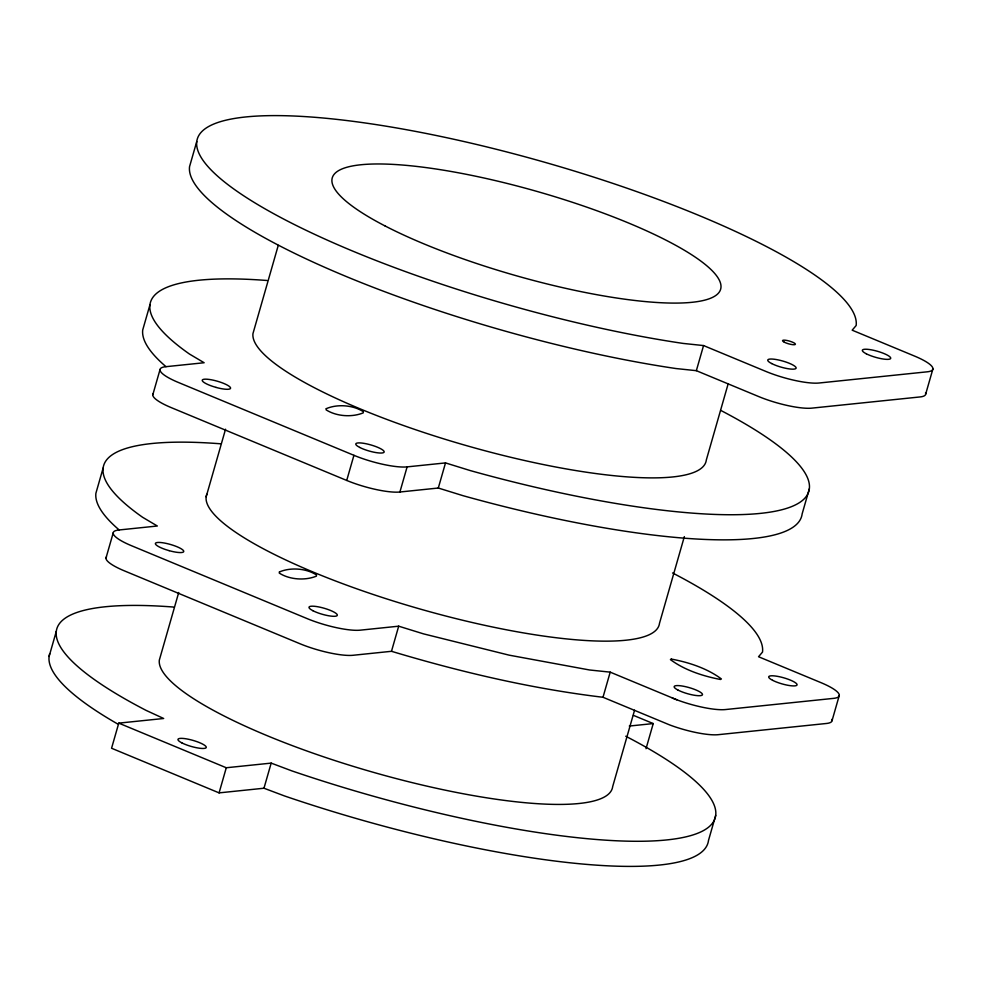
<?xml version="1.0" encoding="UTF-8"?>
<svg xmlns="http://www.w3.org/2000/svg" width="982" height="982" viewBox="0 0 982 982"><rect width="100%" height="100%" fill="white"/><g stroke="black" fill="none" stroke-linecap="round" stroke-linejoin="round"><path stroke-width="1.47" d="M49.1 656.467L56.305 631.352M103.122 468.07L95.917 493.197A342.473 73.54 16 0 0 119.19 529.949M149.939 304.801L142.734 329.915A342.473 73.54 16 0 0 166.007 366.679M196.756 141.531L189.551 166.645A342.473 73.54 16 0 0 676.009 368.545L696.348 370.68L758.705 396.568A40.139 8.617 16 0 0 811.881 408.131L919.974 396.949A40.139 8.617 16 0 0 925.51 392.849M106.007 557.985L113.212 532.858M152.824 394.703L160.029 369.588M173.409 607.036A342.473 73.54 16 0 0 146.257 710.465L163.663 718.493L118.773 723.133L111.567 748.247L219.084 792.879L263.974 788.227L284.436 795.923A342.473 73.54 16 0 0 708.488 840.469L715.694 815.355M178.724 592.49L159.33 660.1A235.447 50.561 16 0 0 379.58 774.074A235.447 50.561 16 0 0 612.67 786.607L634.581 710.182M206.146 496.831L225.541 429.22M278.262 245.365L252.975 333.549A235.447 50.561 16 0 0 473.214 447.534A235.447 50.561 16 0 0 706.303 460.055L728.214 383.631M219.084 792.879L226.277 767.752L271.179 763.112L291.642 770.809A342.473 73.54 16 0 0 666.852 839.917A342.473 73.54 16 0 0 625.743 736.23M809.328 488.803L802.134 513.93A342.473 73.54 16 0 1 463.087 495.701L438.303 488.029L399.907 492.007A40.139 8.617 16 0 1 346.72 480.443L353.925 455.317L178.393 382.464A40.139 8.617 16 0 1 165.749 366.703L204.146 362.739L189.44 354.023A342.473 73.54 16 0 1 267.043 280.496M263.974 788.227L271.179 763.112M399.907 492.007L407.113 466.88L445.509 462.915L470.292 470.587A342.473 73.54 16 0 0 780.211 510.149A342.473 73.54 16 0 0 720.874 410.464M106.473 556.941A40.139 8.617 16 0 0 124.37 570.861L299.903 643.713A40.139 8.617 16 0 0 353.09 655.276L391.487 651.299L398.692 626.185L423.475 633.856L509.118 655.154L589.568 669.982L610.203 672.142L676.745 699.761A40.139 8.617 16 0 0 725.452 709.556L833.534 698.374A40.139 8.617 16 0 0 820.891 682.613L758.534 656.737L762.511 652.085A342.473 73.54 16 0 0 672.56 572.96M438.303 488.029L445.509 462.915M696.348 370.68L703.554 345.566L765.911 371.442A40.139 8.617 16 0 0 819.086 383.005L927.18 371.822A40.139 8.617 16 0 0 914.524 356.061L852.167 330.185L856.144 325.533A342.473 73.54 16 0 0 478.406 144.894A342.473 73.54 16 0 0 213.45 172.304A342.473 73.54 16 0 0 683.214 343.43L703.554 345.566M391.487 651.299C460.595 672.019 531.311 688.677 602.997 697.269L610.203 672.142M684.344 536.614L659.487 623.325A235.447 50.561 16 0 1 420.492 609.135A235.447 50.561 16 0 1 206.797 494.277M646.033 748.689L653.226 723.574L633.427 715.35M832.061 720.616L839.266 695.489M925.695 394.064L932.9 368.95M398.692 626.185L360.284 630.162A40.139 8.617 16 0 1 307.108 618.599L131.576 545.747A40.139 8.617 16 0 1 118.932 529.985L157.329 526.008L142.623 517.293A342.473 73.54 16 0 1 220.226 443.766M629.29 726.054L653.226 723.574M672.277 697.993L676.745 699.761M346.72 480.443L171.187 407.591A40.139 8.617 16 0 1 153.29 393.672M602.997 697.269L669.54 724.876A40.139 8.617 16 0 0 718.247 734.683L826.341 723.489A40.139 8.617 16 0 0 831.877 719.389M118.773 723.133L226.277 767.752M117.533 723.894A342.473 73.54 16 0 1 49.677 653.791M407.113 466.88A40.139 8.617 16 0 1 353.925 455.317M279.44 571.929L279.318 573.12C289.567 579.724 305.12 580.767 316.376 576.152L316.499 574.961C306.261 568.296 290.672 567.142 279.44 571.929M326.27 408.647L326.134 409.85C336.396 416.454 351.937 417.497 363.193 412.882L363.328 411.679C353.078 405.026 337.489 403.872 326.27 408.647M671.32 659.069L670.411 659.597C684.687 670.19 703.063 676.144 720.493 679.483L721.402 678.955C707.15 668.337 688.787 662.322 671.32 659.069M215.991 387.399L212.333 386.257A14.718 3.155 16 0 1 205.79 379.162A14.718 3.155 16 0 1 229.395 386.466A14.718 3.155 16 0 1 215.991 387.399M169.174 550.669L165.516 549.539A14.718 3.155 16 0 1 158.974 542.432A14.718 3.155 16 0 1 182.578 549.736A14.718 3.155 16 0 1 169.174 550.669M359.682 447.424L357.509 446.135A14.718 3.155 16 0 1 369.146 444.465A14.718 3.155 16 0 1 383.152 452.776A14.718 3.155 16 0 1 359.682 447.424M312.865 610.694L310.693 609.405A14.718 3.155 16 0 1 322.329 607.748A14.718 3.155 16 0 1 336.335 616.045A14.718 3.155 16 0 1 312.865 610.694M385.042 225.934A202.01 43.38 16 0 0 712.871 297.215A202.01 43.38 16 0 0 481.45 177.447A202.01 43.38 16 0 0 385.042 225.934M771.656 363.549A14.718 3.155 16 0 0 795.543 368.741A14.718 3.155 16 0 0 778.677 360.013A14.718 3.155 16 0 0 771.656 363.549M866.234 353.753A14.718 3.155 16 0 0 890.122 358.946A14.718 3.155 16 0 0 873.256 350.218A14.718 3.155 16 0 0 866.234 353.753M678.022 690.088A14.718 3.155 16 0 0 701.909 695.281A14.718 3.155 16 0 0 685.043 686.565A14.718 3.155 16 0 0 678.022 690.088M772.601 680.305A14.718 3.155 16 0 0 796.476 685.497A14.718 3.155 16 0 0 779.622 676.77A14.718 3.155 16 0 0 772.601 680.305M784.299 342.19A6.69 1.436 16 0 0 795.15 344.547A6.69 1.436 16 0 0 787.49 340.582A6.69 1.436 16 0 0 784.299 342.19M181.817 742.858A14.718 3.155 16 0 0 205.692 748.051A14.718 3.155 16 0 0 188.839 739.336A14.718 3.155 16 0 0 181.817 742.858"/></g></svg>
